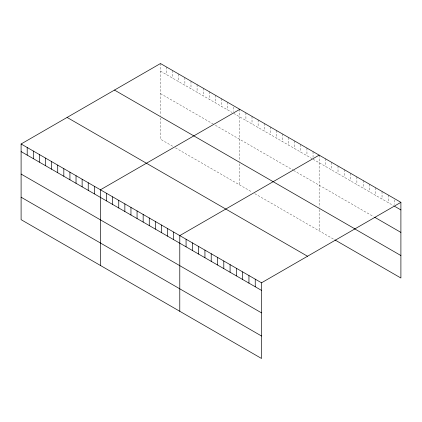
<?xml version="1.0" encoding="UTF-8"?>
<svg xmlns="http://www.w3.org/2000/svg" width="422" height="422" viewBox="0 0 422 422"><rect width="100%" height="100%" fill="white"/><g stroke="black" fill="none" stroke-linecap="round" stroke-linejoin="round"><path stroke-width="0.32" stroke-dasharray="2.11 1.58" d="M160.471 71.128L232.047 112.447M233.709 113.407L311.942 158.577M313.05 159.215L393.562 205.699M160.471 93.589L214.292 124.664M215.399 125.302L293.079 170.15M293.633 170.472L373.649 216.671M172.677 146.249L160.471 139.202L160.471 117.986M175.452 147.853L252.018 192.057M254.793 193.661L334.351 239.59M394.612 199.97L394.612 204.406M388.324 195.07L388.324 202.676M382.037 191.44L382.037 199.047M375.749 187.811L375.749 195.412M369.461 184.177L369.461 191.783M363.173 180.547L363.173 188.154M356.885 176.918L356.885 184.525M350.598 173.289L350.598 180.89M344.305 169.655L344.305 177.261M338.017 166.025L338.017 173.632M331.729 162.396L331.729 170.003M325.441 158.767L325.441 166.368M319.153 155.138L319.153 207.065M319.153 209.602L319.153 230.818M313.05 151.614L313.05 157.949M306.947 148.09L306.947 155.692M300.844 144.567L300.844 152.168M294.741 141.043L294.741 148.644M288.637 137.519L288.637 145.121M282.534 133.996L282.534 141.597M276.431 130.472L276.431 138.073M270.328 126.948L270.328 134.549M264.225 123.424L264.225 131.026M258.122 119.901L258.122 127.502M252.018 116.377L252.018 123.978M245.915 112.853L245.915 120.455M239.812 109.33L239.812 161.257M239.812 163.794L239.812 185.01M233.709 107.072L233.709 111.508M227.606 102.282L227.606 109.884M221.503 98.759L221.503 106.36M215.399 95.235L215.399 102.841M209.296 91.711L209.296 99.318M203.193 88.187L203.193 95.794M197.09 84.664L197.09 92.27M190.987 81.14L190.987 88.747M184.883 77.616L184.883 85.223M178.78 74.093L178.78 81.699M172.677 70.569L172.677 78.175M166.574 67.045L166.574 74.652M160.471 63.522L160.471 115.454"/><path stroke-width="0.63" d="M21.1 143.986L261.529 282.798L261.529 358.478L21.1 219.667L21.1 143.986L160.471 63.522L400.9 202.333L400.9 278.014L334.873 239.891M239.812 109.33L100.441 189.794L100.441 265.475M319.153 155.138L179.783 235.603L179.783 311.283M261.529 282.798L400.9 202.333M394.612 206.305L400.9 209.934M374.699 217.272L400.9 232.401M114.478 90.076L354.907 228.882M354.786 228.924L400.9 255.547M67.093 117.432L307.522 256.244M21.1 151.593L261.529 290.399M21.1 174.059L261.529 312.866M21.1 197.206L261.529 336.012M255.241 279.169L255.241 286.77M248.948 275.534L248.948 283.141M242.661 271.905L242.661 279.512M236.373 268.276L236.373 275.882M230.085 264.647L230.085 272.248M223.797 261.012L223.797 268.619M217.509 257.383L217.509 264.99M211.222 253.754L211.222 261.36M204.934 250.125L204.934 257.726M198.646 246.495L198.646 254.097M192.358 242.861L192.358 250.468M186.07 239.232L186.07 246.838M173.679 232.079L173.679 239.685M167.576 228.555L167.576 236.162M161.473 225.031L161.473 232.638M155.37 221.508L155.37 229.114M149.267 217.984L149.267 225.591M143.163 214.46L143.163 222.067M137.06 210.937L137.06 218.543M130.957 207.413L130.957 215.02M124.854 203.889L124.854 211.496M118.751 200.366L118.751 207.972M112.648 196.842L112.648 204.448M106.544 193.318L106.544 200.925M94.338 186.271L94.338 193.877M88.235 182.747L88.235 190.354M82.132 179.223L82.132 186.83M76.029 175.7L76.029 183.306M69.925 172.176L69.925 179.783M63.822 168.652L63.822 176.259M57.719 165.129L57.719 172.735M51.616 161.605L51.616 169.211M45.513 158.081L45.513 165.688M39.41 154.558L39.41 162.164M33.306 151.034L33.306 158.64M27.203 147.51L27.203 155.117"/></g></svg>
